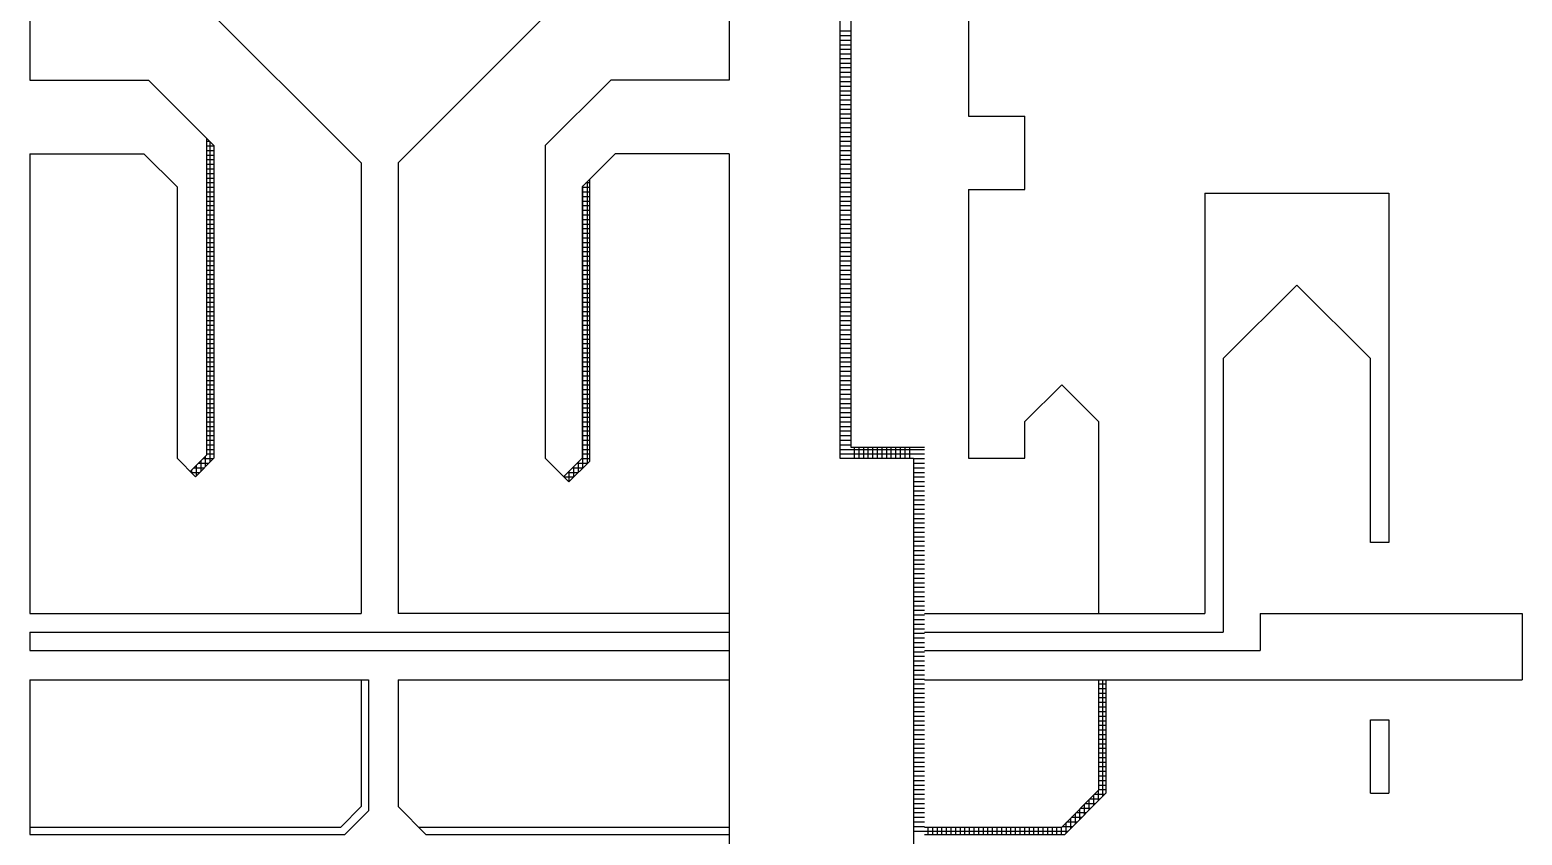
# Model space of a CAD drawing. Header units: inches. Extents: x -68096 to 69834, y -16833 to 17650.
# Drawn here: x 923.63 to 932.95, y -493.4 to -488.36 of the extents above; entities that cross this region are included whole.
import ezdxf

# ---------------------------------------------------------------- set-up
doc = ezdxf.new("R2010")
doc.units = ezdxf.units.IN
doc.header["$MEASUREMENT"] = 0
doc.layers.add('DIM18', color=40, linetype='Continuous')

# ---------------------------------------------------------------- blocks, each defined once
blk = doc.blocks.new('sdfasdfww')
at = {"layer": 'DIM18', "color": 7, "ltscale": 0.05}
for p, q in [((1412.4818, -1506.6511), (1412.4818, -1508.3271)), ((1414.2031, -1506.6511), (1414.2031, -1508.3271)), ((1414.4749, -1507.9647), (1414.4749, -1509.2582)), ((1414.5021, -1507.976), (1414.5021, -1509.231)), ((1414.792, -1507.9647), (1414.792, -1508.4153)), ((1412.8442, -1508.0773), (1413.2972, -1508.5303)), ((1413.8407, -1508.0773), (1413.3878, -1508.5303)), ((1414.5021, -1508.2064), (1414.4749, -1508.2064)), ((1414.5021, -1508.2178), (1414.4749, -1508.2178)), ((1414.5021, -1508.2291), (1414.4749, -1508.2291)), ((1414.5021, -1508.2404), (1414.4749, -1508.2404)), ((1414.5021, -1508.2517), (1414.4749, -1508.2517)), ((1414.5021, -1508.2631), (1414.4749, -1508.2631)), ((1414.5021, -1508.2744), (1414.4749, -1508.2744)), ((1414.5021, -1508.2857), (1414.4749, -1508.2857)), ((1414.5021, -1508.297), (1414.4749, -1508.297)), ((1414.5021, -1508.3084), (1414.4749, -1508.3084)), ((1412.4818, -1508.3271), (1412.7737, -1508.3271)), ((1412.7737, -1508.3271), (1412.9348, -1508.4882)), ((1413.9112, -1508.3271), (1413.7502, -1508.4882)), ((1414.2031, -1508.3271), (1413.9112, -1508.3271)), ((1414.5021, -1508.3197), (1414.4749, -1508.3197)), ((1414.5021, -1508.331), (1414.4749, -1508.331)), ((1414.5021, -1508.3423), (1414.4749, -1508.3423)), ((1414.5021, -1508.3537), (1414.4749, -1508.3537)), ((1414.5021, -1508.365), (1414.4749, -1508.365)), ((1414.5021, -1508.3763), (1414.4749, -1508.3763)), ((1414.5021, -1508.3876), (1414.4749, -1508.3876)), ((1414.5021, -1508.3989), (1414.4749, -1508.3989)), ((1414.5021, -1508.4103), (1414.4749, -1508.4103)), ((1414.5021, -1508.4216), (1414.4749, -1508.4216)), ((1414.792, -1508.4153), (1414.9306, -1508.4153)), ((1414.9306, -1508.5965), (1414.9306, -1508.4153)), ((1414.5021, -1508.4329), (1414.4749, -1508.4329)), ((1414.5021, -1508.4442), (1414.4749, -1508.4442)), ((1414.5021, -1508.4556), (1414.4749, -1508.4556)), ((1412.9167, -1508.4701), (1412.9167, -1509.2507)), ((1412.9249, -1508.4782), (1412.9167, -1508.4782)), ((1412.9348, -1508.4895), (1412.9167, -1508.4895)), ((1412.9348, -1508.5009), (1412.9167, -1508.5009)), ((1412.9257, -1509.2673), (1412.9257, -1508.4791)), ((1412.9348, -1508.4882), (1412.9348, -1509.2582)), ((1413.7502, -1508.4882), (1413.7502, -1509.2582)), ((1414.5021, -1508.4669), (1414.4749, -1508.4669)), ((1414.5021, -1508.4782), (1414.4749, -1508.4782)), ((1414.5021, -1508.4895), (1414.4749, -1508.4895)), ((1414.5021, -1508.5009), (1414.4749, -1508.5009)), ((1412.4818, -1508.5083), (1412.7627, -1508.5083)), ((1412.4818, -1508.5083), (1412.4818, -1509.6407)), ((1412.7627, -1508.5083), (1412.8442, -1508.5898)), ((1412.9348, -1508.5122), (1412.9167, -1508.5122)), ((1412.9348, -1508.5235), (1412.9167, -1508.5235)), ((1412.9348, -1508.5348), (1412.9167, -1508.5348)), ((1413.2972, -1508.5303), (1413.2972, -1509.6407)), ((1413.3878, -1508.5303), (1413.3878, -1509.6407)), ((1413.9222, -1508.5083), (1413.8407, -1508.5898)), ((1414.2031, -1508.5083), (1413.9222, -1508.5083)), ((1414.2031, -1508.5083), (1414.2031, -1512.1099)), ((1414.5021, -1508.5122), (1414.4749, -1508.5122)), ((1414.5021, -1508.5235), (1414.4749, -1508.5235)), ((1414.5021, -1508.5348), (1414.4749, -1508.5348)), ((1412.9348, -1508.5462), (1412.9167, -1508.5462)), ((1412.9348, -1508.5575), (1412.9167, -1508.5575)), ((1412.9348, -1508.5688), (1412.9167, -1508.5688)), ((1413.8589, -1508.5716), (1413.8589, -1509.2657)), ((1414.5021, -1508.5462), (1414.4749, -1508.5462)), ((1414.5021, -1508.5575), (1414.4749, -1508.5575)), ((1414.5021, -1508.5688), (1414.4749, -1508.5688)), ((1412.8442, -1508.5898), (1412.8442, -1509.2582)), ((1412.9348, -1508.5801), (1412.9167, -1508.5801)), ((1412.9348, -1508.5915), (1412.9167, -1508.5915)), ((1412.9348, -1508.6028), (1412.9167, -1508.6028)), ((1413.8407, -1508.5898), (1413.8407, -1509.2582)), ((1413.8589, -1508.5915), (1413.8407, -1508.5915)), ((1413.8589, -1508.6028), (1413.8407, -1508.6028)), ((1413.843, -1509.2816), (1413.843, -1508.5875)), ((1413.8589, -1508.5801), (1413.8504, -1508.5801)), ((1413.8543, -1509.2703), (1413.8543, -1508.5762)), ((1414.5021, -1508.5801), (1414.4749, -1508.5801)), ((1414.5021, -1508.5915), (1414.4749, -1508.5915)), ((1414.5021, -1508.6028), (1414.4749, -1508.6028)), ((1414.792, -1508.5965), (1414.9306, -1508.5965)), ((1414.792, -1508.5965), (1414.792, -1509.2582)), ((1415.3734, -1508.6051), (1415.8264, -1508.6051)), ((1415.3734, -1508.6051), (1415.3734, -1509.6407)), ((1415.8264, -1508.6051), (1415.8264, -1509.4654)), ((1412.9348, -1508.6141), (1412.9167, -1508.6141)), ((1412.9348, -1508.6254), (1412.9167, -1508.6254)), ((1412.9348, -1508.6368), (1412.9167, -1508.6368)), ((1412.9348, -1508.6481), (1412.9167, -1508.6481)), ((1413.8589, -1508.6141), (1413.8407, -1508.6141)), ((1413.8589, -1508.6254), (1413.8407, -1508.6254)), ((1413.8589, -1508.6368), (1413.8407, -1508.6368)), ((1413.8589, -1508.6481), (1413.8407, -1508.6481)), ((1414.5021, -1508.6141), (1414.4749, -1508.6141)), ((1414.5021, -1508.6254), (1414.4749, -1508.6254)), ((1414.5021, -1508.6368), (1414.4749, -1508.6368)), ((1414.5021, -1508.6481), (1414.4749, -1508.6481)), ((1412.9348, -1508.6594), (1412.9167, -1508.6594)), ((1412.9348, -1508.6707), (1412.9167, -1508.6707)), ((1412.9348, -1508.6821), (1412.9167, -1508.6821)), ((1413.8589, -1508.6594), (1413.8407, -1508.6594)), ((1413.8589, -1508.6707), (1413.8407, -1508.6707)), ((1413.8589, -1508.6821), (1413.8407, -1508.6821)), ((1414.5021, -1508.6594), (1414.4749, -1508.6594)), ((1414.5021, -1508.6707), (1414.4749, -1508.6707)), ((1414.5021, -1508.6821), (1414.4749, -1508.6821)), ((1412.9348, -1508.6934), (1412.9167, -1508.6934)), ((1412.9348, -1508.7047), (1412.9167, -1508.7047)), ((1412.9348, -1508.716), (1412.9167, -1508.716)), ((1413.8589, -1508.6934), (1413.8407, -1508.6934)), ((1413.8589, -1508.7047), (1413.8407, -1508.7047)), ((1413.8589, -1508.716), (1413.8407, -1508.716)), ((1414.5021, -1508.6934), (1414.4749, -1508.6934)), ((1414.5021, -1508.7047), (1414.4749, -1508.7047)), ((1414.5021, -1508.716), (1414.4749, -1508.716)), ((1412.9348, -1508.7274), (1412.9167, -1508.7274)), ((1412.9348, -1508.7387), (1412.9167, -1508.7387)), ((1412.9348, -1508.75), (1412.9167, -1508.75)), ((1413.8589, -1508.7274), (1413.8407, -1508.7274)), ((1413.8589, -1508.7387), (1413.8407, -1508.7387)), ((1413.8589, -1508.75), (1413.8407, -1508.75)), ((1414.5021, -1508.7274), (1414.4749, -1508.7274)), ((1414.5021, -1508.7387), (1414.4749, -1508.7387)), ((1414.5021, -1508.75), (1414.4749, -1508.75)), ((1412.9348, -1508.7613), (1412.9167, -1508.7613)), ((1412.9348, -1508.7726), (1412.9167, -1508.7726)), ((1412.9348, -1508.784), (1412.9167, -1508.784)), ((1413.8589, -1508.7613), (1413.8407, -1508.7613)), ((1413.8589, -1508.7726), (1413.8407, -1508.7726)), ((1413.8589, -1508.784), (1413.8407, -1508.784)), ((1414.5021, -1508.7613), (1414.4749, -1508.7613)), ((1414.5021, -1508.7726), (1414.4749, -1508.7726)), ((1414.5021, -1508.784), (1414.4749, -1508.784)), ((1412.9348, -1508.7953), (1412.9167, -1508.7953)), ((1412.9348, -1508.8066), (1412.9167, -1508.8066)), ((1412.9348, -1508.8179), (1412.9167, -1508.8179)), ((1412.9348, -1508.8293), (1412.9167, -1508.8293)), ((1413.8589, -1508.7953), (1413.8407, -1508.7953)), ((1413.8589, -1508.8066), (1413.8407, -1508.8066)), ((1413.8589, -1508.8179), (1413.8407, -1508.8179)), ((1413.8589, -1508.8293), (1413.8407, -1508.8293)), ((1414.5021, -1508.7953), (1414.4749, -1508.7953)), ((1414.5021, -1508.8066), (1414.4749, -1508.8066)), ((1414.5021, -1508.8179), (1414.4749, -1508.8179)), ((1414.5021, -1508.8293), (1414.4749, -1508.8293)), ((1415.4187, -1509.0127), (1415.5999, -1508.8316)), ((1415.5999, -1508.8316), (1415.7811, -1509.0127)), ((1412.9348, -1508.8406), (1412.9167, -1508.8406)), ((1412.9348, -1508.8519), (1412.9167, -1508.8519)), ((1412.9348, -1508.8632), (1412.9167, -1508.8632)), ((1413.8589, -1508.8406), (1413.8407, -1508.8406)), ((1413.8589, -1508.8519), (1413.8407, -1508.8519)), ((1413.8589, -1508.8632), (1413.8407, -1508.8632)), ((1414.5021, -1508.8406), (1414.4749, -1508.8406)), ((1414.5021, -1508.8519), (1414.4749, -1508.8519)), ((1414.5021, -1508.8632), (1414.4749, -1508.8632)), ((1412.9348, -1508.8746), (1412.9167, -1508.8746)), ((1412.9348, -1508.8859), (1412.9167, -1508.8859)), ((1412.9348, -1508.8972), (1412.9167, -1508.8972)), ((1413.8589, -1508.8746), (1413.8407, -1508.8746)), ((1413.8589, -1508.8859), (1413.8407, -1508.8859)), ((1413.8589, -1508.8972), (1413.8407, -1508.8972)), ((1414.5021, -1508.8746), (1414.4749, -1508.8746)), ((1414.5021, -1508.8859), (1414.4749, -1508.8859)), ((1414.5021, -1508.8972), (1414.4749, -1508.8972)), ((1412.9348, -1508.9085), (1412.9167, -1508.9085)), ((1412.9348, -1508.9199), (1412.9167, -1508.9199)), ((1412.9348, -1508.9312), (1412.9167, -1508.9312)), ((1413.8589, -1508.9085), (1413.8407, -1508.9085)), ((1413.8589, -1508.9199), (1413.8407, -1508.9199)), ((1413.8589, -1508.9312), (1413.8407, -1508.9312)), ((1414.5021, -1508.9085), (1414.4749, -1508.9085)), ((1414.5021, -1508.9199), (1414.4749, -1508.9199)), ((1414.5021, -1508.9312), (1414.4749, -1508.9312)), ((1412.9348, -1508.9425), (1412.9167, -1508.9425)), ((1412.9348, -1508.9538), (1412.9167, -1508.9538)), ((1412.9348, -1508.9652), (1412.9167, -1508.9652)), ((1412.9348, -1508.9765), (1412.9167, -1508.9765)), ((1413.8589, -1508.9425), (1413.8407, -1508.9425)), ((1413.8589, -1508.9538), (1413.8407, -1508.9538)), ((1413.8589, -1508.9652), (1413.8407, -1508.9652)), ((1413.8589, -1508.9765), (1413.8407, -1508.9765)), ((1414.5021, -1508.9425), (1414.4749, -1508.9425)), ((1414.5021, -1508.9538), (1414.4749, -1508.9538)), ((1414.5021, -1508.9652), (1414.4749, -1508.9652)), ((1414.5021, -1508.9765), (1414.4749, -1508.9765)), ((1412.9348, -1508.9878), (1412.9167, -1508.9878)), ((1412.9348, -1508.9991), (1412.9167, -1508.9991)), ((1412.9348, -1509.0105), (1412.9167, -1509.0105)), ((1413.8589, -1508.9878), (1413.8407, -1508.9878)), ((1413.8589, -1508.9991), (1413.8407, -1508.9991)), ((1413.8589, -1509.0105), (1413.8407, -1509.0105)), ((1414.5021, -1508.9878), (1414.4749, -1508.9878)), ((1414.5021, -1508.9991), (1414.4749, -1508.9991)), ((1414.5021, -1509.0105), (1414.4749, -1509.0105)), ((1415.4187, -1509.0127), (1415.4187, -1509.686)), ((1415.7811, -1509.4654), (1415.7811, -1509.0127)), ((1412.9348, -1509.0218), (1412.9167, -1509.0218)), ((1412.9348, -1509.0331), (1412.9167, -1509.0331)), ((1412.9348, -1509.0444), (1412.9167, -1509.0444)), ((1413.8589, -1509.0218), (1413.8407, -1509.0218)), ((1413.8589, -1509.0331), (1413.8407, -1509.0331)), ((1413.8589, -1509.0444), (1413.8407, -1509.0444)), ((1414.5021, -1509.0218), (1414.4749, -1509.0218)), ((1414.5021, -1509.0331), (1414.4749, -1509.0331)), ((1414.5021, -1509.0444), (1414.4749, -1509.0444)), ((1412.9348, -1509.0558), (1412.9167, -1509.0558)), ((1412.9348, -1509.0671), (1412.9167, -1509.0671)), ((1412.9348, -1509.0784), (1412.9167, -1509.0784)), ((1413.8589, -1509.0558), (1413.8407, -1509.0558)), ((1413.8589, -1509.0671), (1413.8407, -1509.0671)), ((1413.8589, -1509.0784), (1413.8407, -1509.0784)), ((1414.5021, -1509.0558), (1414.4749, -1509.0558)), ((1414.5021, -1509.0671), (1414.4749, -1509.0671)), ((1414.5021, -1509.0784), (1414.4749, -1509.0784)), ((1415.0212, -1509.0769), (1414.9306, -1509.1676)), ((1415.0212, -1509.0769), (1415.1118, -1509.1676)), ((1412.9348, -1509.0897), (1412.9167, -1509.0897)), ((1412.9348, -1509.101), (1412.9167, -1509.101)), ((1412.9348, -1509.1124), (1412.9167, -1509.1124)), ((1412.9348, -1509.1237), (1412.9167, -1509.1237)), ((1413.8589, -1509.0897), (1413.8407, -1509.0897)), ((1413.8589, -1509.101), (1413.8407, -1509.101)), ((1413.8589, -1509.1124), (1413.8407, -1509.1124)), ((1413.8589, -1509.1237), (1413.8407, -1509.1237)), ((1414.5021, -1509.0897), (1414.4749, -1509.0897)), ((1414.5021, -1509.101), (1414.4749, -1509.101)), ((1414.5021, -1509.1124), (1414.4749, -1509.1124)), ((1414.5021, -1509.1237), (1414.4749, -1509.1237)), ((1412.9348, -1509.135), (1412.9167, -1509.135)), ((1412.9348, -1509.1463), (1412.9167, -1509.1463)), ((1412.9348, -1509.1577), (1412.9167, -1509.1577)), ((1413.8589, -1509.135), (1413.8407, -1509.135)), ((1413.8589, -1509.1463), (1413.8407, -1509.1463)), ((1413.8589, -1509.1577), (1413.8407, -1509.1577)), ((1414.5021, -1509.135), (1414.4749, -1509.135)), ((1414.5021, -1509.1463), (1414.4749, -1509.1463)), ((1414.5021, -1509.1577), (1414.4749, -1509.1577)), ((1412.9348, -1509.169), (1412.9167, -1509.169)), ((1412.9348, -1509.1803), (1412.9167, -1509.1803)), ((1412.9348, -1509.1916), (1412.9167, -1509.1916)), ((1413.8589, -1509.169), (1413.8407, -1509.169)), ((1413.8589, -1509.1803), (1413.8407, -1509.1803)), ((1413.8589, -1509.1916), (1413.8407, -1509.1916)), ((1414.5021, -1509.169), (1414.4749, -1509.169)), ((1414.5021, -1509.1803), (1414.4749, -1509.1803)), ((1414.5021, -1509.1916), (1414.4749, -1509.1916)), ((1414.9306, -1509.2582), (1414.9306, -1509.1676)), ((1415.1118, -1509.1676), (1415.1118, -1509.6407)), ((1412.9348, -1509.203), (1412.9167, -1509.203)), ((1412.9348, -1509.2143), (1412.9167, -1509.2143)), ((1412.9348, -1509.2256), (1412.9167, -1509.2256)), ((1413.8589, -1509.203), (1413.8407, -1509.203)), ((1413.8589, -1509.2143), (1413.8407, -1509.2143)), ((1413.8589, -1509.2256), (1413.8407, -1509.2256)), ((1414.5021, -1509.203), (1414.4749, -1509.203)), ((1414.5021, -1509.2143), (1414.4749, -1509.2143)), ((1414.5021, -1509.2256), (1414.4749, -1509.2256)), ((1414.5021, -1509.231), (1414.6833, -1509.231)), ((1414.5111, -1509.2582), (1414.5111, -1509.231)), ((1414.5224, -1509.2582), (1414.5224, -1509.231)), ((1414.5338, -1509.2582), (1414.5338, -1509.231)), ((1414.5451, -1509.2582), (1414.5451, -1509.231)), ((1414.5564, -1509.2582), (1414.5564, -1509.231)), ((1414.5677, -1509.2582), (1414.5677, -1509.231)), ((1414.5791, -1509.2582), (1414.5791, -1509.231)), ((1414.5904, -1509.2582), (1414.5904, -1509.231)), ((1414.6017, -1509.2582), (1414.6017, -1509.231)), ((1414.613, -1509.2582), (1414.613, -1509.231)), ((1414.6244, -1509.2582), (1414.6244, -1509.231)), ((1414.6357, -1509.2582), (1414.6357, -1509.231)), ((1414.647, -1509.2582), (1414.647, -1509.231)), ((1412.8442, -1509.2582), (1412.8895, -1509.3035)), ((1412.9167, -1509.2507), (1412.8767, -1509.2907)), ((1412.9348, -1509.2582), (1412.8895, -1509.3035)), ((1412.9221, -1509.2709), (1412.8965, -1509.2709)), ((1412.9031, -1509.2899), (1412.9031, -1509.2643)), ((1412.9334, -1509.2596), (1412.9078, -1509.2596)), ((1412.9144, -1509.2786), (1412.9144, -1509.253)), ((1412.9348, -1509.2369), (1412.9167, -1509.2369)), ((1412.9348, -1509.2483), (1412.9167, -1509.2483)), ((1413.7502, -1509.2582), (1413.8083, -1509.3163)), ((1413.8407, -1509.2582), (1413.7954, -1509.3035)), ((1413.8589, -1509.2657), (1413.8083, -1509.3163)), ((1413.8537, -1509.2709), (1413.8281, -1509.2709)), ((1413.8317, -1509.2929), (1413.8317, -1509.2673)), ((1413.8589, -1509.2596), (1413.8394, -1509.2596)), ((1413.8589, -1509.2369), (1413.8407, -1509.2369)), ((1413.8589, -1509.2483), (1413.8407, -1509.2483)), ((1414.6833, -1509.2369), (1414.4749, -1509.2369)), ((1414.6833, -1509.2483), (1414.4749, -1509.2483)), ((1414.4749, -1509.2582), (1414.6561, -1509.2582)), ((1414.6561, -1509.2582), (1414.6561, -1512.1099)), ((1414.6833, -1509.2596), (1414.6561, -1509.2596)), ((1414.6833, -1509.2709), (1414.6561, -1509.2709)), ((1414.792, -1509.2582), (1414.9306, -1509.2582)), ((1412.8995, -1509.2936), (1412.8796, -1509.2936)), ((1412.8804, -1509.2944), (1412.8804, -1509.287)), ((1412.9108, -1509.2822), (1412.8852, -1509.2822)), ((1412.8918, -1509.3013), (1412.8918, -1509.2756)), ((1413.8197, -1509.3049), (1413.7968, -1509.3049)), ((1413.7977, -1509.3058), (1413.7977, -1509.3013)), ((1413.831, -1509.2936), (1413.8054, -1509.2936)), ((1413.809, -1509.3156), (1413.809, -1509.2899)), ((1413.8424, -1509.2822), (1413.8167, -1509.2822)), ((1413.8203, -1509.3042), (1413.8203, -1509.2786)), ((1414.6833, -1509.2822), (1414.6561, -1509.2822)), ((1414.6833, -1509.2936), (1414.6561, -1509.2936)), ((1414.6833, -1509.3049), (1414.6561, -1509.3049)), ((1413.8084, -1509.3162), (1413.8081, -1509.3162)), ((1414.6833, -1509.3162), (1414.6561, -1509.3162)), ((1414.6833, -1509.3275), (1414.6561, -1509.3275)), ((1414.6833, -1509.3389), (1414.6561, -1509.3389)), ((1414.6833, -1509.3502), (1414.6561, -1509.3502)), ((1414.6833, -1509.3615), (1414.6561, -1509.3615)), ((1414.6833, -1509.3728), (1414.6561, -1509.3728)), ((1414.6833, -1509.3842), (1414.6561, -1509.3842)), ((1414.6833, -1509.3955), (1414.6561, -1509.3955)), ((1414.6833, -1509.4068), (1414.6561, -1509.4068)), ((1414.6833, -1509.4181), (1414.6561, -1509.4181)), ((1414.6833, -1509.4295), (1414.6561, -1509.4295)), ((1414.6833, -1509.4408), (1414.6561, -1509.4408)), ((1414.6833, -1509.4521), (1414.6561, -1509.4521)), ((1414.6833, -1509.4634), (1414.6561, -1509.4634)), ((1414.6833, -1509.4747), (1414.6561, -1509.4747)), ((1414.6833, -1509.4861), (1414.6561, -1509.4861)), ((1415.8264, -1509.4654), (1415.7811, -1509.4654)), ((1414.6833, -1509.4974), (1414.6561, -1509.4974)), ((1414.6833, -1509.5087), (1414.6561, -1509.5087)), ((1414.6833, -1509.52), (1414.6561, -1509.52)), ((1414.6833, -1509.5314), (1414.6561, -1509.5314)), ((1414.6833, -1509.5427), (1414.6561, -1509.5427)), ((1414.6833, -1509.554), (1414.6561, -1509.554)), ((1414.6833, -1509.5653), (1414.6561, -1509.5653)), ((1414.6833, -1509.5767), (1414.6561, -1509.5767)), ((1414.6833, -1509.588), (1414.6561, -1509.588)), ((1414.6833, -1509.5993), (1414.6561, -1509.5993)), ((1414.6833, -1509.6106), (1414.6561, -1509.6106)), ((1414.6833, -1509.622), (1414.6561, -1509.622)), ((1414.6833, -1509.6333), (1414.6561, -1509.6333)), ((1412.4818, -1509.6407), (1413.2972, -1509.6407)), ((1414.2031, -1509.6407), (1413.3878, -1509.6407)), ((1414.6833, -1509.6446), (1414.6561, -1509.6446)), ((1414.6833, -1509.6559), (1414.6561, -1509.6559)), ((1414.6833, -1509.6673), (1414.6561, -1509.6673)), ((1414.6833, -1509.6407), (1415.3734, -1509.6407)), ((1415.5093, -1509.6407), (1415.5093, -1509.7313)), ((1415.5093, -1509.6407), (1416.1541, -1509.6407)), ((1416.1541, -1509.6407), (1416.1541, -1509.8038)), ((1412.4818, -1509.686), (1414.2031, -1509.686)), ((1412.4818, -1509.686), (1412.4818, -1509.7313)), ((1414.6833, -1509.6786), (1414.6561, -1509.6786)), ((1414.6833, -1509.6899), (1414.6561, -1509.6899)), ((1414.6833, -1509.7012), (1414.6561, -1509.7012)), ((1414.6833, -1509.7126), (1414.6561, -1509.7126)), ((1414.6833, -1509.686), (1415.4187, -1509.686)), ((1412.4818, -1509.7313), (1414.2031, -1509.7313)), ((1414.6833, -1509.7239), (1414.6561, -1509.7239)), ((1414.6833, -1509.7352), (1414.6561, -1509.7352)), ((1414.6833, -1509.7465), (1414.6561, -1509.7465)), ((1414.6833, -1509.7313), (1415.5093, -1509.7313)), ((1414.6833, -1509.7579), (1414.6561, -1509.7579)), ((1414.6833, -1509.7692), (1414.6561, -1509.7692)), ((1414.6833, -1509.7805), (1414.6561, -1509.7805)), ((1412.4818, -1509.8038), (1413.3153, -1509.8038)), ((1412.4818, -1509.8038), (1412.4818, -1510.1843)), ((1413.2972, -1509.8038), (1413.2972, -1510.1158)), ((1413.3153, -1509.8038), (1413.3153, -1510.1262)), ((1413.3878, -1509.8038), (1413.3878, -1510.1158)), ((1413.3878, -1509.8038), (1414.2031, -1509.8038)), ((1414.6833, -1509.7918), (1414.6561, -1509.7918)), ((1414.6833, -1509.8031), (1414.6561, -1509.8031)), ((1414.6833, -1509.8145), (1414.6561, -1509.8145)), ((1414.6833, -1509.8038), (1416.1541, -1509.8038)), ((1415.1118, -1509.8038), (1415.1118, -1510.0755)), ((1415.1299, -1509.8145), (1415.1118, -1509.8145)), ((1415.1226, -1510.0903), (1415.1226, -1509.8038)), ((1415.1299, -1509.8038), (1415.1299, -1510.083)), ((1414.6833, -1509.8258), (1414.6561, -1509.8258)), ((1414.6833, -1509.8371), (1414.6561, -1509.8371)), ((1414.6833, -1509.8484), (1414.6561, -1509.8484)), ((1414.6833, -1509.8598), (1414.6561, -1509.8598)), ((1415.1299, -1509.8258), (1415.1118, -1509.8258)), ((1415.1299, -1509.8371), (1415.1118, -1509.8371)), ((1415.1299, -1509.8484), (1415.1118, -1509.8484)), ((1415.1299, -1509.8598), (1415.1118, -1509.8598)), ((1414.6833, -1509.8711), (1414.6561, -1509.8711)), ((1414.6833, -1509.8824), (1414.6561, -1509.8824)), ((1414.6833, -1509.8937), (1414.6561, -1509.8937)), ((1415.1299, -1509.8711), (1415.1118, -1509.8711)), ((1415.1299, -1509.8824), (1415.1118, -1509.8824)), ((1415.1299, -1509.8937), (1415.1118, -1509.8937)), ((1414.6833, -1509.9051), (1414.6561, -1509.9051)), ((1414.6833, -1509.9164), (1414.6561, -1509.9164)), ((1414.6833, -1509.9277), (1414.6561, -1509.9277)), ((1415.1299, -1509.9051), (1415.1118, -1509.9051)), ((1415.1299, -1509.9164), (1415.1118, -1509.9164)), ((1415.1299, -1509.9277), (1415.1118, -1509.9277)), ((1415.7811, -1509.9019), (1415.8264, -1509.9019)), ((1415.7811, -1510.083), (1415.7811, -1509.9019)), ((1415.8264, -1509.9019), (1415.8264, -1510.083)), ((1414.6833, -1509.939), (1414.6561, -1509.939)), ((1414.6833, -1509.9504), (1414.6561, -1509.9504)), ((1414.6833, -1509.9617), (1414.6561, -1509.9617)), ((1415.1299, -1509.939), (1415.1118, -1509.939)), ((1415.1299, -1509.9504), (1415.1118, -1509.9504)), ((1415.1299, -1509.9617), (1415.1118, -1509.9617)), ((1414.6833, -1509.973), (1414.6561, -1509.973)), ((1414.6833, -1509.9843), (1414.6561, -1509.9843)), ((1414.6833, -1509.9957), (1414.6561, -1509.9957)), ((1414.6833, -1510.007), (1414.6561, -1510.007)), ((1415.1299, -1509.973), (1415.1118, -1509.973)), ((1415.1299, -1509.9843), (1415.1118, -1509.9843)), ((1415.1299, -1509.9957), (1415.1118, -1509.9957)), ((1415.1299, -1510.007), (1415.1118, -1510.007)), ((1414.6833, -1510.0183), (1414.6561, -1510.0183)), ((1414.6833, -1510.0296), (1414.6561, -1510.0296)), ((1414.6833, -1510.041), (1414.6561, -1510.041)), ((1415.1299, -1510.0183), (1415.1118, -1510.0183)), ((1415.1299, -1510.0296), (1415.1118, -1510.0296)), ((1415.1299, -1510.041), (1415.1118, -1510.041)), ((1414.6833, -1510.0523), (1414.6561, -1510.0523)), ((1414.6833, -1510.0636), (1414.6561, -1510.0636)), ((1414.6833, -1510.0749), (1414.6561, -1510.0749)), ((1415.1118, -1510.0755), (1415.0213, -1510.1661)), ((1415.1113, -1510.1017), (1415.1113, -1510.076)), ((1415.1299, -1510.0523), (1415.1118, -1510.0523)), ((1415.1299, -1510.0636), (1415.1118, -1510.0636)), ((1415.1299, -1510.0749), (1415.1118, -1510.0749)), ((1413.2469, -1510.1661), (1413.2972, -1510.1158)), ((1413.3878, -1510.1158), (1413.4562, -1510.1843)), ((1414.6833, -1510.0863), (1414.6561, -1510.0863)), ((1414.6833, -1510.0976), (1414.6561, -1510.0976)), ((1414.6833, -1510.1089), (1414.6561, -1510.1089)), ((1415.1299, -1510.083), (1415.0288, -1510.1843)), ((1415.0773, -1510.1357), (1415.0773, -1510.11)), ((1415.1041, -1510.1089), (1415.0785, -1510.1089)), ((1415.0887, -1510.1243), (1415.0887, -1510.0987)), ((1415.1154, -1510.0976), (1415.0898, -1510.0976)), ((1415.1, -1510.113), (1415.1, -1510.0874)), ((1415.1267, -1510.0863), (1415.1011, -1510.0863)), ((1415.7811, -1510.083), (1415.8264, -1510.083)), ((1413.2572, -1510.1843), (1413.3153, -1510.1262)), ((1414.6833, -1510.1202), (1414.6561, -1510.1202)), ((1414.6833, -1510.1316), (1414.6561, -1510.1316)), ((1414.6833, -1510.1429), (1414.6561, -1510.1429)), ((1415.0434, -1510.1697), (1415.0434, -1510.1441)), ((1415.0702, -1510.1429), (1415.0446, -1510.1429)), ((1415.0547, -1510.1584), (1415.0547, -1510.1327)), ((1415.0815, -1510.1316), (1415.0559, -1510.1316)), ((1415.066, -1510.147), (1415.066, -1510.1214)), ((1415.0928, -1510.1202), (1415.0672, -1510.1202)), ((1412.4818, -1510.1661), (1413.2469, -1510.1661)), ((1412.4818, -1510.1843), (1413.2572, -1510.1843)), ((1413.4381, -1510.1661), (1414.2031, -1510.1661)), ((1413.4562, -1510.1843), (1414.2031, -1510.1843)), ((1414.6833, -1510.1542), (1414.6561, -1510.1542)), ((1414.6833, -1510.1655), (1414.6561, -1510.1655)), ((1414.6833, -1510.1768), (1414.6561, -1510.1768)), ((1414.6833, -1510.1661), (1415.0213, -1510.1661)), ((1415.0362, -1510.1768), (1414.6833, -1510.1768)), ((1414.6833, -1510.1843), (1415.0288, -1510.1843)), ((1414.6923, -1510.1843), (1414.6923, -1510.1661)), ((1414.7036, -1510.1843), (1414.7036, -1510.1661)), ((1414.715, -1510.1843), (1414.715, -1510.1661)), ((1414.7263, -1510.1843), (1414.7263, -1510.1661)), ((1414.7376, -1510.1843), (1414.7376, -1510.1661)), ((1414.7489, -1510.1843), (1414.7489, -1510.1661)), ((1414.7603, -1510.1843), (1414.7603, -1510.1661)), ((1414.7716, -1510.1843), (1414.7716, -1510.1661)), ((1414.7829, -1510.1843), (1414.7829, -1510.1661)), ((1414.7942, -1510.1843), (1414.7942, -1510.1661)), ((1414.8055, -1510.1843), (1414.8055, -1510.1661)), ((1414.8169, -1510.1843), (1414.8169, -1510.1661)), ((1414.8282, -1510.1843), (1414.8282, -1510.1661)), ((1414.8395, -1510.1843), (1414.8395, -1510.1661)), ((1414.8508, -1510.1843), (1414.8508, -1510.1661)), ((1414.8622, -1510.1843), (1414.8622, -1510.1661)), ((1414.8735, -1510.1843), (1414.8735, -1510.1661)), ((1414.8848, -1510.1843), (1414.8848, -1510.1661)), ((1414.8961, -1510.1843), (1414.8961, -1510.1661)), ((1414.9075, -1510.1843), (1414.9075, -1510.1661)), ((1414.9188, -1510.1843), (1414.9188, -1510.1661)), ((1414.9301, -1510.1843), (1414.9301, -1510.1661)), ((1414.9414, -1510.1843), (1414.9414, -1510.1661)), ((1414.9528, -1510.1843), (1414.9528, -1510.1661)), ((1414.9641, -1510.1843), (1414.9641, -1510.1661)), ((1414.9754, -1510.1843), (1414.9754, -1510.1661)), ((1414.9867, -1510.1843), (1414.9867, -1510.1661)), ((1414.9981, -1510.1843), (1414.9981, -1510.1661)), ((1415.0094, -1510.1843), (1415.0094, -1510.1661)), ((1415.0207, -1510.1843), (1415.0207, -1510.1661)), ((1415.0475, -1510.1655), (1415.0219, -1510.1655)), ((1415.032, -1510.1811), (1415.032, -1510.1554)), ((1415.0588, -1510.1542), (1415.0332, -1510.1542))]:
    blk.add_line(p, q, dxfattribs=at)

msp = doc.modelspace()

# ---------------------------------------------------------------- block references
at = {"layer": 'DIM18', "color": 7, "lineweight": 0, "xscale": 2.53814304200138, "yscale": 2.53814304200138, "zscale": 2.53814304200138}
msp.add_blockref('sdfasdfww', (-2661.45191, 3339.67075), dxfattribs=at)

doc.saveas('drawing.dxf')
